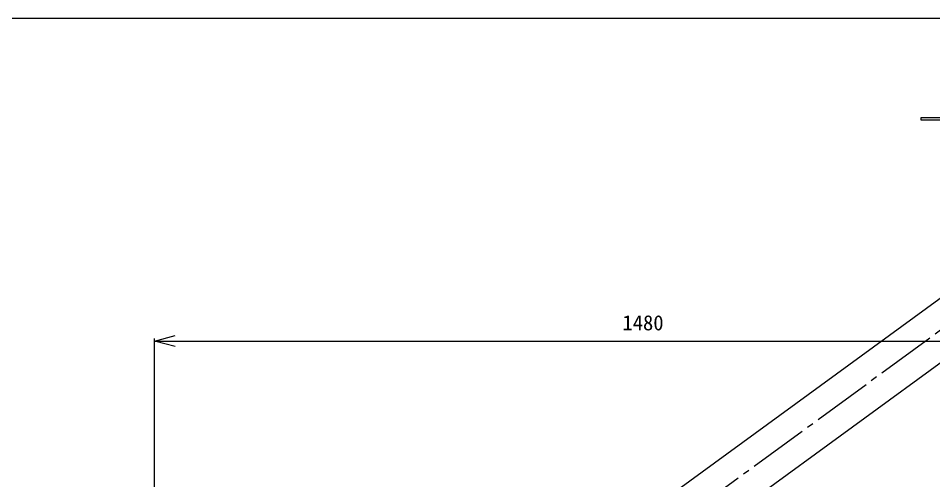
# Model space of a CAD drawing. Units: millimetres at full size. Extents: x -32787 to 32787, y -11878 to 14562.
# Drawn here: x -16212 to -14880, y 7406 to 8078 of the extents above; entities that cross this region are included whole.
import ezdxf
from ezdxf.enums import TextEntityAlignment as Align

# ---------------------------------------------------------------- set-up
doc = ezdxf.new("R2010")
doc.units = ezdxf.units.MM
doc.header["$LTSCALE"] = 9.6
doc.linetypes.add('CHAIN2', pattern=[12, 9, -1, 1, -1])
for name, color, linetype, lineweight in [('0-2_0', 2, 'Continuous', 9), ('0-3_05_CENTER', 2, 'CHAIN2', 9), ('0-E_08_DIM', 3, 'Continuous', 9), ('0-F_Defpoints', 134, 'Continuous', 9)]:
    doc.layers.add(name, color=color, linetype=linetype, lineweight=lineweight)
doc.styles.add('ＭＳ ゴシック', font='')
doc.styles.get('ＭＳ ゴシック').set_extended_font_data('MS Gothic')

# ---------------------------------------------------------------- blocks, each defined once
blk = doc.blocks.new('A$C18500DD8_1_1')
at = {"layer": '0-2_0', "color": 134}
for p, q in [((-817.783, 21.252), (-1853.532, -734.464)), ((-772.988, -40.143), (-1808.737, -795.859))]:
    blk.add_line(p, q, dxfattribs=at)
at = {"layer": '0-3_05_CENTER'}
blk.add_line((-592.736, 138.411), (-1919.987, -830.01), dxfattribs=at)
blk = doc.blocks.new('_Open30')
at = {"layer": '0-E_08_DIM'}
blk.add_line((0, 0), (-1, 0), dxfattribs=at)
blk.add_lwpolyline([(-1, 0.2679), (0, 0), (-1, -0.2679)], dxfattribs=at)

msp = doc.modelspace()

# ---------------------------------------------------------------- linework, layer by layer
at = {"layer": '0-2_0', "color": 134}
msp.add_lwpolyline([(-14861.461, 7933.204), (-14898.461, 7933.204), (-14898.461, 7930.204), (-14861.461, 7930.204)], dxfattribs=at)
at = {"layer": '0-E_08_DIM'}
for p, q in [((-16013.461, 7251.071), (-16013.461, 7612.293)), ((-15983.461, 7608.543), (-14563.461, 7608.543))]:
    msp.add_line(p, q, dxfattribs=at)
at = {"layer": '0-F_Defpoints'}
msp.add_lwpolyline([(-17470.566, 8077.842), (-13957.127, 8077.842), (-13957.127, 5496.795), (-17470.566, 5496.795)], close=True, dxfattribs=at)

# ---------------------------------------------------------------- block references
at = {"layer": '0-2_0'}
msp.add_blockref('A$C18500DD8_1_1', (-14013.457, 7678.199), dxfattribs=at)
at = {"layer": '0-E_08_DIM', "xscale": 30, "yscale": 30, "rotation": 180}
msp.add_blockref('_Open30', (-16013.461, 7608.543), dxfattribs=at)

# ---------------------------------------------------------------- texts
at = {"layer": '0-E_08_DIM', "style": 'ＭＳ ゴシック'}
msp.add_text('1480', height=21.99, dxfattribs=at).set_placement((-15332.747, 7617.543), align=Align.BOTTOM_LEFT)

doc.saveas('drawing.dxf')
